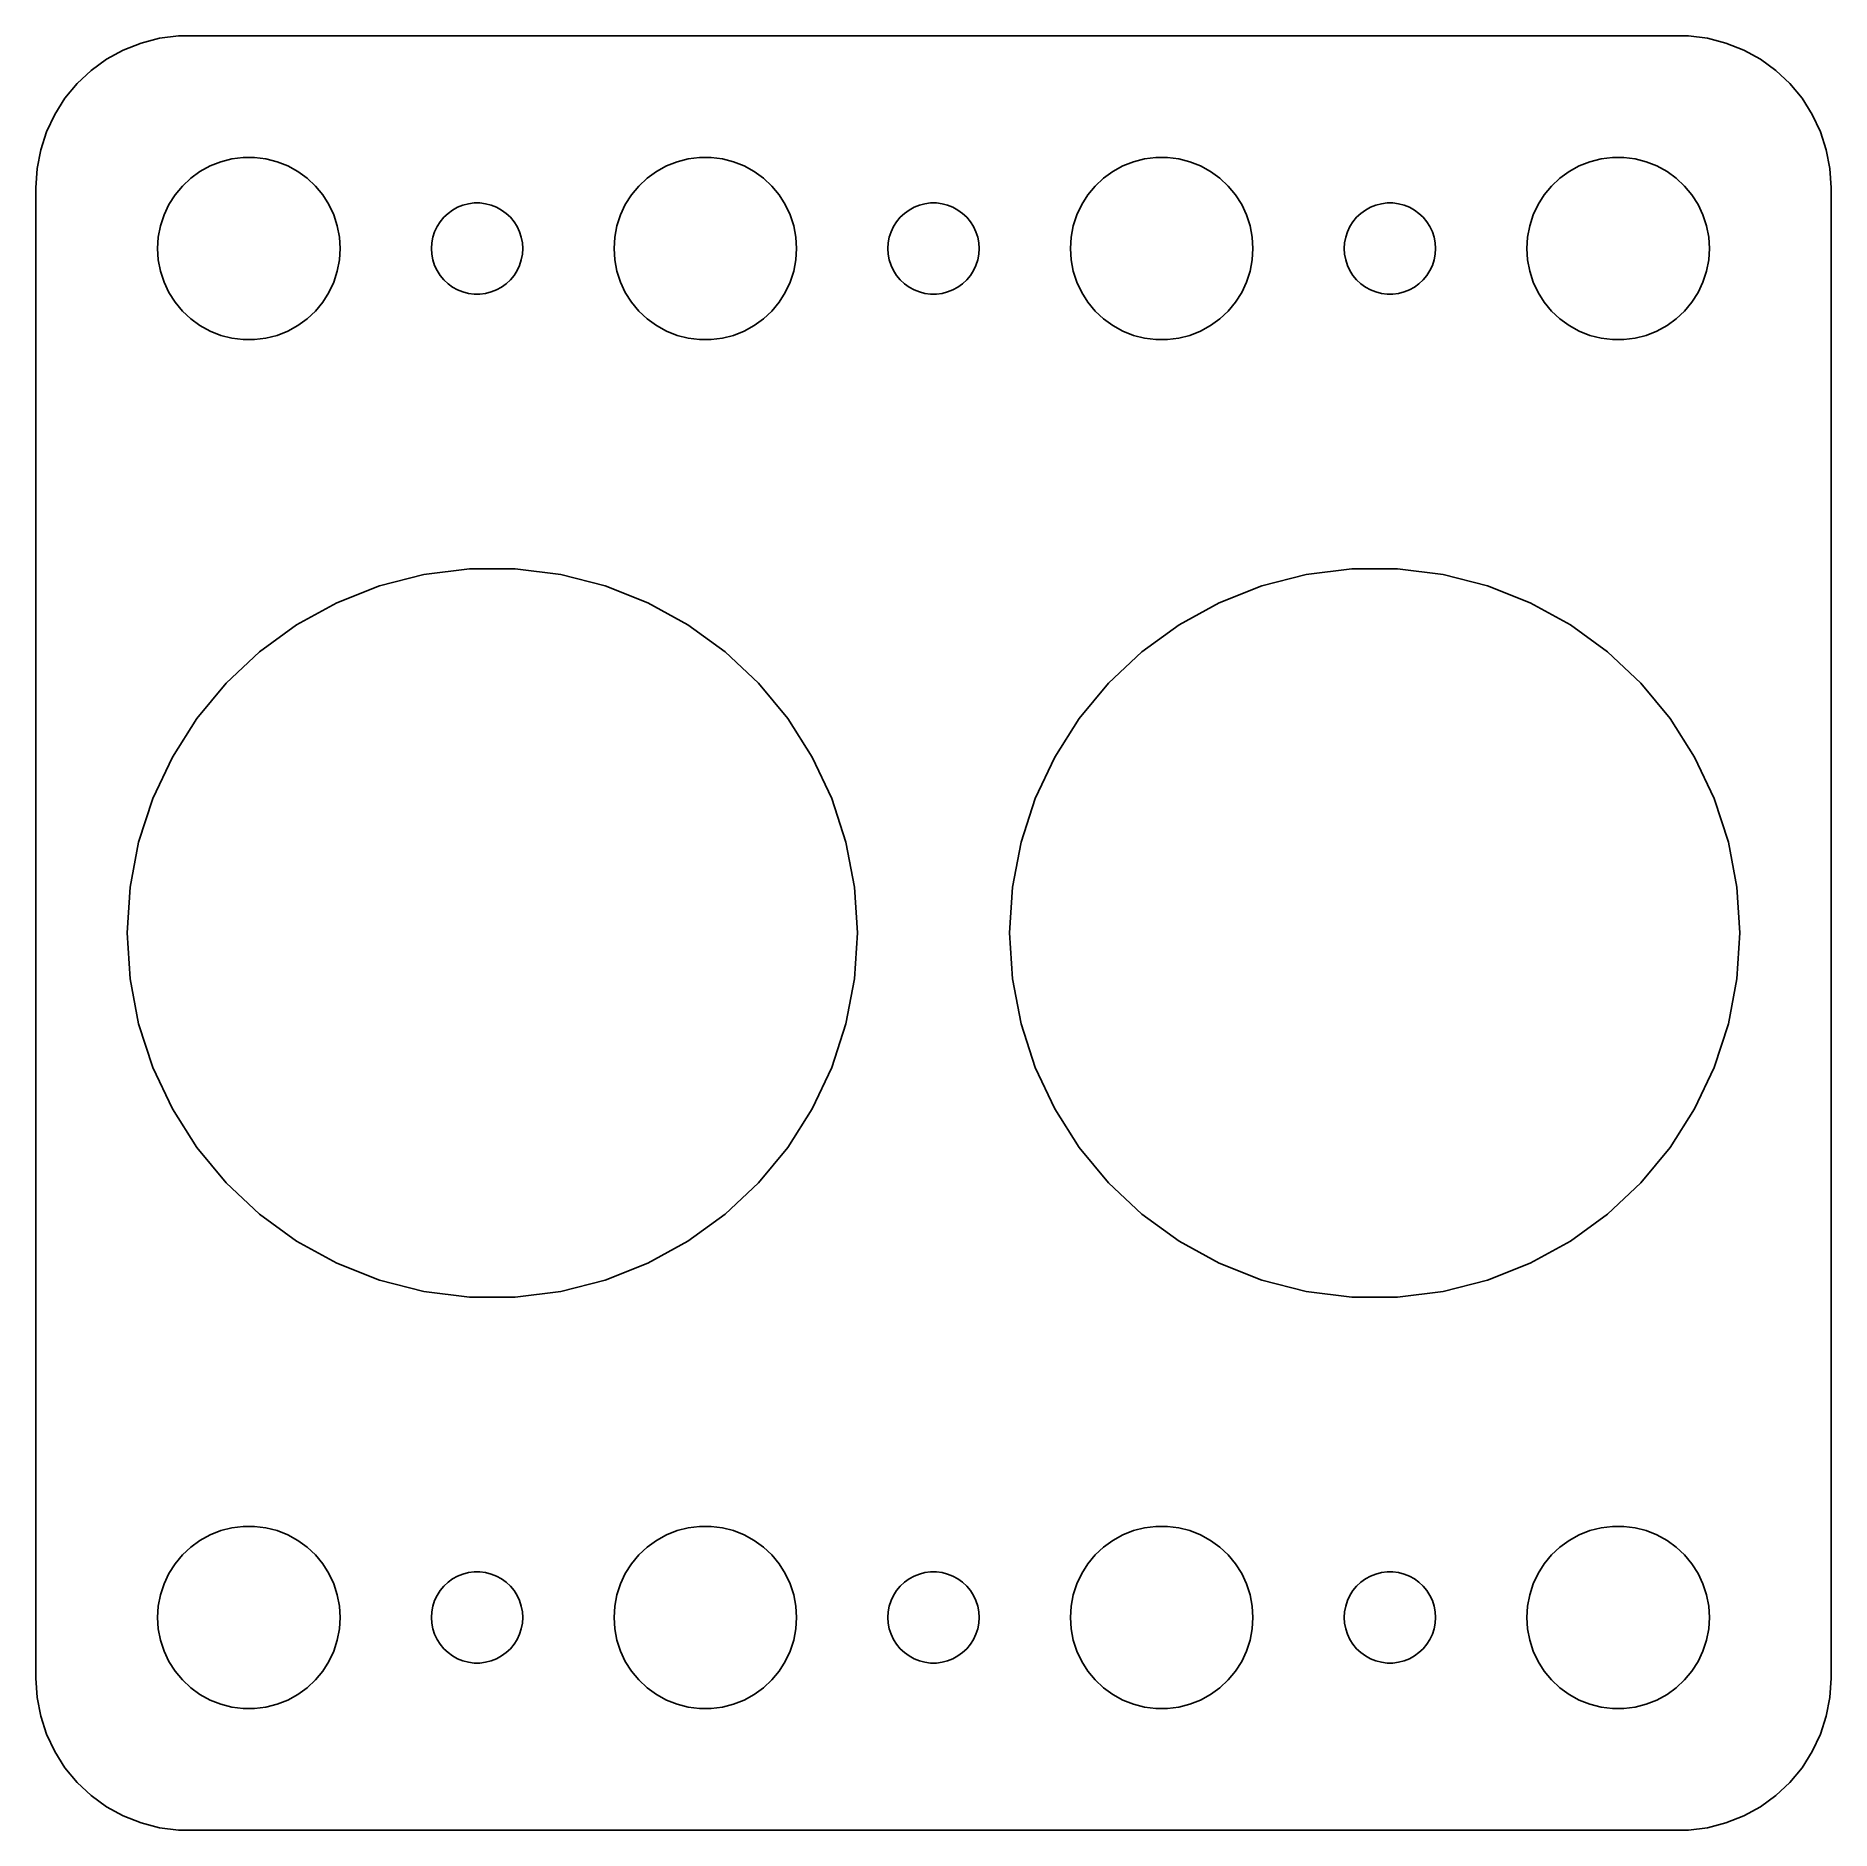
# Model space of a CAD drawing. Header units: metres. Extents: x -29.5 to 29.5, y 39.5 to 98.5.
import ezdxf

# ---------------------------------------------------------------- set-up
doc = ezdxf.new("R2010")
doc.units = ezdxf.units.M

msp = doc.modelspace()

# ---------------------------------------------------------------- linework, layer by layer
for p, q in [((-26.6289, 98.0241), (-27.1791, 97.7216)), ((-26.0451, 98.2553), (-26.6289, 98.0241)), ((-25.4369, 98.4114), (-26.0451, 98.2553)), ((-24.8139, 98.4901), (-25.4369, 98.4114)), ((24.8139, 98.4901), (-24.8139, 98.4901)), ((25.4369, 98.4114), (24.8139, 98.4901)), ((26.0451, 98.2553), (25.4369, 98.4114)), ((26.6289, 98.0241), (26.0451, 98.2553)), ((27.1791, 97.7216), (26.6289, 98.0241)), ((-27.6871, 97.3526), (-28.1448, 96.9227)), ((-27.1791, 97.7216), (-27.6871, 97.3526)), ((27.6871, 97.3526), (27.1791, 97.7216)), ((28.1448, 96.9227), (27.6871, 97.3526)), ((-28.1448, 96.9227), (-28.5451, 96.4389)), ((28.5451, 96.4389), (28.1448, 96.9227)), ((-28.5451, 96.4389), (-28.8815, 95.9088)), ((28.8815, 95.9088), (28.5451, 96.4389)), ((-28.8815, 95.9088), (-29.1489, 95.3406)), ((29.1489, 95.3406), (28.8815, 95.9088)), ((-29.1489, 95.3406), (-29.3429, 94.7434)), ((29.3429, 94.7434), (29.1489, 95.3406)), ((-29.3429, 94.7434), (-29.4606, 94.1267)), ((-23.427, 94.3532), (-23.0621, 94.4469)), ((-23.0621, 94.4469), (-22.6884, 94.4941)), ((-22.6884, 94.4941), (-22.3116, 94.4941)), ((-22.3116, 94.4941), (-21.9379, 94.4469)), ((-21.9379, 94.4469), (-21.5729, 94.3532)), ((-8.42705, 94.3532), (-8.06213, 94.4469)), ((-8.06213, 94.4469), (-7.68837, 94.4941)), ((-7.68837, 94.4941), (-7.31161, 94.4941)), ((-7.31161, 94.4941), (-6.93785, 94.4469)), ((-6.93785, 94.4469), (-6.57294, 94.3532)), ((6.57294, 94.3532), (6.93785, 94.4469)), ((6.93785, 94.4469), (7.31161, 94.4941)), ((7.31161, 94.4941), (7.68837, 94.4941)), ((7.68837, 94.4941), (8.06213, 94.4469)), ((8.06213, 94.4469), (8.42705, 94.3532)), ((21.5729, 94.3532), (21.9379, 94.4469)), ((21.9379, 94.4469), (22.3116, 94.4941)), ((22.3116, 94.4941), (22.6884, 94.4941)), ((22.6884, 94.4941), (23.0621, 94.4469)), ((23.0621, 94.4469), (23.427, 94.3532)), ((29.4606, 94.1267), (29.3429, 94.7434)), ((-29.4606, 94.1267), (-29.5, 93.5)), ((-24.6869, 93.5536), (-24.4123, 93.8115)), ((-24.4123, 93.8115), (-24.1075, 94.033)), ((-24.1075, 94.033), (-23.7773, 94.2145)), ((-23.7773, 94.2145), (-23.427, 94.3532)), ((-21.5729, 94.3532), (-21.2227, 94.2145)), ((-21.2227, 94.2145), (-20.8925, 94.033)), ((-20.8925, 94.033), (-20.5877, 93.8115)), ((-20.5877, 93.8115), (-20.3131, 93.5536)), ((-9.6869, 93.5536), (-9.41226, 93.8115)), ((-9.41226, 93.8115), (-9.10747, 94.033)), ((-9.10747, 94.033), (-8.77733, 94.2145)), ((-8.77733, 94.2145), (-8.42705, 94.3532)), ((-6.57294, 94.3532), (-6.22266, 94.2145)), ((-6.22266, 94.2145), (-5.89252, 94.033)), ((-5.89252, 94.033), (-5.58772, 93.8115)), ((-5.58772, 93.8115), (-5.31308, 93.5536)), ((5.31308, 93.5536), (5.58772, 93.8115)), ((5.58772, 93.8115), (5.89252, 94.033)), ((5.89252, 94.033), (6.22266, 94.2145)), ((6.22266, 94.2145), (6.57294, 94.3532)), ((8.42705, 94.3532), (8.77733, 94.2145)), ((8.77733, 94.2145), (9.10747, 94.033)), ((9.10747, 94.033), (9.41226, 93.8115)), ((9.41226, 93.8115), (9.6869, 93.5536)), ((20.3131, 93.5536), (20.5877, 93.8115)), ((20.5877, 93.8115), (20.8925, 94.033)), ((20.8925, 94.033), (21.2227, 94.2145)), ((21.2227, 94.2145), (21.5729, 94.3532)), ((23.427, 94.3532), (23.7773, 94.2145)), ((23.7773, 94.2145), (24.1075, 94.033)), ((24.1075, 94.033), (24.4123, 93.8115)), ((24.4123, 93.8115), (24.6869, 93.5536)), ((29.5, 93.5), (29.4606, 94.1267)), ((-29.5, 93.5), (-29.5, 44.5)), ((-25.1289, 92.9453), (-24.927, 93.2634)), ((-24.927, 93.2634), (-24.6869, 93.5536)), ((-20.3131, 93.5536), (-20.0729, 93.2634)), ((-20.0729, 93.2634), (-19.8711, 92.9453)), ((-10.1289, 92.9453), (-9.92705, 93.2634)), ((-9.92705, 93.2634), (-9.6869, 93.5536)), ((-5.31308, 93.5536), (-5.07294, 93.2634)), ((-5.07294, 93.2634), (-4.87108, 92.9453)), ((4.87108, 92.9453), (5.07294, 93.2634)), ((5.07294, 93.2634), (5.31308, 93.5536)), ((9.6869, 93.5536), (9.92705, 93.2634)), ((9.92705, 93.2634), (10.1289, 92.9453)), ((19.8711, 92.9453), (20.0729, 93.2634)), ((20.0729, 93.2634), (20.3131, 93.5536)), ((24.6869, 93.5536), (24.927, 93.2634)), ((24.927, 93.2634), (25.1289, 92.9453)), ((29.5, 44.5), (29.5, 93.5)), ((-25.2893, 92.6044), (-25.1289, 92.9453)), ((-19.8711, 92.9453), (-19.7107, 92.6044)), ((-16.0934, 92.5268), (-15.9561, 92.6558)), ((-15.9561, 92.6558), (-15.8037, 92.7665)), ((-15.8037, 92.7665), (-15.6387, 92.8572)), ((-15.6387, 92.8572), (-15.4635, 92.9266)), ((-15.4635, 92.9266), (-15.2811, 92.9734)), ((-15.2811, 92.9734), (-15.0942, 92.997)), ((-15.0942, 92.997), (-14.9058, 92.997)), ((-14.9058, 92.997), (-14.7189, 92.9734)), ((-14.7189, 92.9734), (-14.5365, 92.9266)), ((-14.5365, 92.9266), (-14.3613, 92.8572)), ((-14.3613, 92.8572), (-14.1963, 92.7665)), ((-14.1963, 92.7665), (-14.0439, 92.6558)), ((-14.0439, 92.6558), (-13.9065, 92.5268)), ((-10.2893, 92.6044), (-10.1289, 92.9453)), ((-4.87108, 92.9453), (-4.71066, 92.6044)), ((-1.09344, 92.5268), (-0.956131, 92.6558)), ((-0.956131, 92.6558), (-0.803726, 92.7665)), ((-0.803726, 92.7665), (-0.638657, 92.8572)), ((-0.638657, 92.8572), (-0.463516, 92.9266)), ((-0.463516, 92.9266), (-0.281067, 92.9734)), ((-0.281067, 92.9734), (-0.094177, 92.997)), ((-0.094177, 92.997), (0.094177, 92.997)), ((0.094177, 92.997), (0.281067, 92.9734)), ((0.281067, 92.9734), (0.463516, 92.9266)), ((0.463516, 92.9266), (0.638657, 92.8572)), ((0.638657, 92.8572), (0.803726, 92.7665)), ((0.803726, 92.7665), (0.956131, 92.6558)), ((0.956131, 92.6558), (1.09344, 92.5268)), ((4.71066, 92.6044), (4.87108, 92.9453)), ((10.1289, 92.9453), (10.2893, 92.6044)), ((13.9065, 92.5268), (14.0439, 92.6558)), ((14.0439, 92.6558), (14.1963, 92.7665)), ((14.1963, 92.7665), (14.3613, 92.8572)), ((14.3613, 92.8572), (14.5365, 92.9266)), ((14.5365, 92.9266), (14.7189, 92.9734)), ((14.7189, 92.9734), (14.9058, 92.997)), ((14.9058, 92.997), (15.0942, 92.997)), ((15.0942, 92.997), (15.2811, 92.9734)), ((15.2811, 92.9734), (15.4635, 92.9266)), ((15.4635, 92.9266), (15.6387, 92.8572)), ((15.6387, 92.8572), (15.8037, 92.7665)), ((15.8037, 92.7665), (15.9561, 92.6558)), ((15.9561, 92.6558), (16.0934, 92.5268)), ((19.7107, 92.6044), (19.8711, 92.9453)), ((25.1289, 92.9453), (25.2893, 92.6044)), ((-25.4763, 91.876), (-25.4057, 92.2461)), ((-25.4057, 92.2461), (-25.2893, 92.6044)), ((-19.7107, 92.6044), (-19.5942, 92.2461)), ((-19.5942, 92.2461), (-19.5237, 91.876)), ((-16.4529, 91.873), (-16.3947, 92.0522)), ((-16.3947, 92.0522), (-16.3145, 92.2226)), ((-16.3145, 92.2226), (-16.2135, 92.3817)), ((-16.2135, 92.3817), (-16.0934, 92.5268)), ((-13.9065, 92.5268), (-13.7865, 92.3817)), ((-13.7865, 92.3817), (-13.6855, 92.2226)), ((-13.6855, 92.2226), (-13.6053, 92.0522)), ((-13.6053, 92.0522), (-13.5471, 91.873)), ((-10.4763, 91.876), (-10.4057, 92.2461)), ((-10.4057, 92.2461), (-10.2893, 92.6044)), ((-4.71066, 92.6044), (-4.59424, 92.2461)), ((-4.59424, 92.2461), (-4.52365, 91.876)), ((-1.45287, 91.873), (-1.39465, 92.0522)), ((-1.39465, 92.0522), (-1.31445, 92.2226)), ((-1.31445, 92.2226), (-1.21352, 92.3817)), ((-1.21352, 92.3817), (-1.09344, 92.5268)), ((1.09344, 92.5268), (1.21352, 92.3817)), ((1.21352, 92.3817), (1.31445, 92.2226)), ((1.31445, 92.2226), (1.39465, 92.0522)), ((1.39465, 92.0522), (1.45287, 91.873)), ((4.52365, 91.876), (4.59424, 92.2461)), ((4.59424, 92.2461), (4.71066, 92.6044)), ((10.2893, 92.6044), (10.4057, 92.2461)), ((10.4057, 92.2461), (10.4763, 91.876)), ((13.5471, 91.873), (13.6053, 92.0522)), ((13.6053, 92.0522), (13.6855, 92.2226)), ((13.6855, 92.2226), (13.7865, 92.3817)), ((13.7865, 92.3817), (13.9065, 92.5268)), ((16.0934, 92.5268), (16.2135, 92.3817)), ((16.2135, 92.3817), (16.3145, 92.2226)), ((16.3145, 92.2226), (16.3947, 92.0522)), ((16.3947, 92.0522), (16.4529, 91.873)), ((19.5237, 91.876), (19.5942, 92.2461)), ((19.5942, 92.2461), (19.7107, 92.6044)), ((25.2893, 92.6044), (25.4057, 92.2461)), ((25.4057, 92.2461), (25.4763, 91.876)), ((-25.5, 91.5), (-25.4763, 91.876)), ((-25.4763, 91.124), (-25.5, 91.5)), ((-19.5237, 91.876), (-19.5, 91.5)), ((-19.5, 91.5), (-19.5237, 91.124)), ((-16.5, 91.5), (-16.4882, 91.688)), ((-16.4882, 91.312), (-16.5, 91.5)), ((-16.4882, 91.688), (-16.4529, 91.873)), ((-13.5471, 91.873), (-13.5118, 91.688)), ((-13.5118, 91.688), (-13.5, 91.5)), ((-13.5, 91.5), (-13.5118, 91.312)), ((-10.5, 91.5), (-10.4763, 91.876)), ((-10.4763, 91.124), (-10.5, 91.5)), ((-4.52365, 91.876), (-4.5, 91.5)), ((-4.5, 91.5), (-4.52365, 91.124)), ((-1.5, 91.5), (-1.48816, 91.688)), ((-1.48816, 91.312), (-1.5, 91.5)), ((-1.48816, 91.688), (-1.45287, 91.873)), ((1.45287, 91.873), (1.48816, 91.688)), ((1.48816, 91.688), (1.5, 91.5)), ((1.5, 91.5), (1.48816, 91.312)), ((4.5, 91.5), (4.52365, 91.876)), ((4.52365, 91.124), (4.5, 91.5)), ((10.4763, 91.876), (10.5, 91.5)), ((10.5, 91.5), (10.4763, 91.124)), ((13.5, 91.5), (13.5118, 91.688)), ((13.5118, 91.312), (13.5, 91.5)), ((13.5118, 91.688), (13.5471, 91.873)), ((16.4529, 91.873), (16.4882, 91.688)), ((16.4882, 91.688), (16.5, 91.5)), ((16.5, 91.5), (16.4882, 91.312)), ((19.5, 91.5), (19.5237, 91.876)), ((19.5237, 91.124), (19.5, 91.5)), ((25.4763, 91.876), (25.5, 91.5)), ((25.5, 91.5), (25.4763, 91.124)), ((-25.4057, 90.7539), (-25.4763, 91.124)), ((-19.5237, 91.124), (-19.5942, 90.7539)), ((-16.4529, 91.127), (-16.4882, 91.312)), ((-16.3947, 90.9478), (-16.4529, 91.127)), ((-16.3145, 90.7774), (-16.3947, 90.9478)), ((-13.6053, 90.9478), (-13.6855, 90.7774)), ((-13.5471, 91.127), (-13.6053, 90.9478)), ((-13.5118, 91.312), (-13.5471, 91.127)), ((-10.4057, 90.7539), (-10.4763, 91.124)), ((-4.52365, 91.124), (-4.59424, 90.7539)), ((-1.45287, 91.127), (-1.48816, 91.312)), ((-1.39465, 90.9478), (-1.45287, 91.127)), ((-1.31445, 90.7774), (-1.39465, 90.9478)), ((1.39465, 90.9478), (1.31445, 90.7774)), ((1.45287, 91.127), (1.39465, 90.9478)), ((1.48816, 91.312), (1.45287, 91.127)), ((4.59424, 90.7539), (4.52365, 91.124)), ((10.4763, 91.124), (10.4057, 90.7539)), ((13.5471, 91.127), (13.5118, 91.312)), ((13.6053, 90.9478), (13.5471, 91.127)), ((13.6855, 90.7774), (13.6053, 90.9478)), ((16.3947, 90.9478), (16.3145, 90.7774)), ((16.4529, 91.127), (16.3947, 90.9478)), ((16.4882, 91.312), (16.4529, 91.127)), ((19.5942, 90.7539), (19.5237, 91.124)), ((25.4763, 91.124), (25.4057, 90.7539)), ((-25.2893, 90.3956), (-25.4057, 90.7539)), ((-25.1289, 90.0547), (-25.2893, 90.3956)), ((-19.7107, 90.3956), (-19.8711, 90.0547)), ((-19.5942, 90.7539), (-19.7107, 90.3956)), ((-16.2135, 90.6183), (-16.3145, 90.7774)), ((-16.0934, 90.4732), (-16.2135, 90.6183)), ((-15.9561, 90.3442), (-16.0934, 90.4732)), ((-15.8037, 90.2335), (-15.9561, 90.3442)), ((-14.0439, 90.3442), (-14.1963, 90.2335)), ((-13.9065, 90.4732), (-14.0439, 90.3442)), ((-13.7865, 90.6183), (-13.9065, 90.4732)), ((-13.6855, 90.7774), (-13.7865, 90.6183)), ((-10.2893, 90.3956), (-10.4057, 90.7539)), ((-10.1289, 90.0547), (-10.2893, 90.3956)), ((-4.71066, 90.3956), (-4.87108, 90.0547)), ((-4.59424, 90.7539), (-4.71066, 90.3956)), ((-1.21352, 90.6183), (-1.31445, 90.7774)), ((-1.09344, 90.4732), (-1.21352, 90.6183)), ((-0.956131, 90.3442), (-1.09344, 90.4732)), ((-0.803726, 90.2335), (-0.956131, 90.3442)), ((0.956131, 90.3442), (0.803726, 90.2335)), ((1.09344, 90.4732), (0.956131, 90.3442)), ((1.21352, 90.6183), (1.09344, 90.4732)), ((1.31445, 90.7774), (1.21352, 90.6183)), ((4.71066, 90.3956), (4.59424, 90.7539)), ((4.87108, 90.0547), (4.71066, 90.3956)), ((10.2893, 90.3956), (10.1289, 90.0547)), ((10.4057, 90.7539), (10.2893, 90.3956)), ((13.7865, 90.6183), (13.6855, 90.7774)), ((13.9065, 90.4732), (13.7865, 90.6183)), ((14.0439, 90.3442), (13.9065, 90.4732)), ((14.1963, 90.2335), (14.0439, 90.3442)), ((15.9561, 90.3442), (15.8037, 90.2335)), ((16.0934, 90.4732), (15.9561, 90.3442)), ((16.2135, 90.6183), (16.0934, 90.4732)), ((16.3145, 90.7774), (16.2135, 90.6183)), ((19.7107, 90.3956), (19.5942, 90.7539)), ((19.8711, 90.0547), (19.7107, 90.3956)), ((25.2893, 90.3956), (25.1289, 90.0547)), ((25.4057, 90.7539), (25.2893, 90.3956)), ((-24.927, 89.7366), (-25.1289, 90.0547)), ((-24.6869, 89.4464), (-24.927, 89.7366)), ((-20.0729, 89.7366), (-20.3131, 89.4464)), ((-19.8711, 90.0547), (-20.0729, 89.7366)), ((-15.6387, 90.1427), (-15.8037, 90.2335)), ((-15.4635, 90.0734), (-15.6387, 90.1427)), ((-15.2811, 90.0266), (-15.4635, 90.0734)), ((-15.0942, 90.003), (-15.2811, 90.0266)), ((-14.9058, 90.003), (-15.0942, 90.003)), ((-14.7189, 90.0266), (-14.9058, 90.003)), ((-14.5365, 90.0734), (-14.7189, 90.0266)), ((-14.3613, 90.1427), (-14.5365, 90.0734)), ((-14.1963, 90.2335), (-14.3613, 90.1427)), ((-9.92705, 89.7366), (-10.1289, 90.0547)), ((-9.6869, 89.4464), (-9.92705, 89.7366)), ((-5.07294, 89.7366), (-5.31308, 89.4464)), ((-4.87108, 90.0547), (-5.07294, 89.7366)), ((-0.638657, 90.1427), (-0.803726, 90.2335)), ((-0.463516, 90.0734), (-0.638657, 90.1427)), ((-0.281067, 90.0266), (-0.463516, 90.0734)), ((-0.094177, 90.003), (-0.281067, 90.0266)), ((0.094177, 90.003), (-0.094177, 90.003)), ((0.281067, 90.0266), (0.094177, 90.003)), ((0.463516, 90.0734), (0.281067, 90.0266)), ((0.638657, 90.1427), (0.463516, 90.0734)), ((0.803726, 90.2335), (0.638657, 90.1427)), ((5.07294, 89.7366), (4.87108, 90.0547)), ((5.31308, 89.4464), (5.07294, 89.7366)), ((9.92705, 89.7366), (9.6869, 89.4464)), ((10.1289, 90.0547), (9.92705, 89.7366)), ((14.3613, 90.1427), (14.1963, 90.2335)), ((14.5365, 90.0734), (14.3613, 90.1427)), ((14.7189, 90.0266), (14.5365, 90.0734)), ((14.9058, 90.003), (14.7189, 90.0266)), ((15.0942, 90.003), (14.9058, 90.003)), ((15.2811, 90.0266), (15.0942, 90.003)), ((15.4635, 90.0734), (15.2811, 90.0266)), ((15.6387, 90.1427), (15.4635, 90.0734)), ((15.8037, 90.2335), (15.6387, 90.1427)), ((20.0729, 89.7366), (19.8711, 90.0547)), ((20.3131, 89.4464), (20.0729, 89.7366)), ((24.927, 89.7366), (24.6869, 89.4464)), ((25.1289, 90.0547), (24.927, 89.7366)), ((-24.4123, 89.1884), (-24.6869, 89.4464)), ((-24.1075, 88.967), (-24.4123, 89.1884)), ((-20.5877, 89.1884), (-20.8925, 88.967)), ((-20.3131, 89.4464), (-20.5877, 89.1884)), ((-9.41226, 89.1884), (-9.6869, 89.4464)), ((-9.10747, 88.967), (-9.41226, 89.1884)), ((-5.58772, 89.1884), (-5.89252, 88.967)), ((-5.31308, 89.4464), (-5.58772, 89.1884)), ((5.58772, 89.1884), (5.31308, 89.4464)), ((5.89252, 88.967), (5.58772, 89.1884)), ((9.41226, 89.1884), (9.10747, 88.967)), ((9.6869, 89.4464), (9.41226, 89.1884)), ((20.5877, 89.1884), (20.3131, 89.4464)), ((20.8925, 88.967), (20.5877, 89.1884)), ((24.4123, 89.1884), (24.1075, 88.967)), ((24.6869, 89.4464), (24.4123, 89.1884)), ((-23.7773, 88.7855), (-24.1075, 88.967)), ((-23.427, 88.6468), (-23.7773, 88.7855)), ((-23.0621, 88.5531), (-23.427, 88.6468)), ((-22.6884, 88.5059), (-23.0621, 88.5531)), ((-22.3116, 88.5059), (-22.6884, 88.5059)), ((-21.9379, 88.5531), (-22.3116, 88.5059)), ((-21.5729, 88.6468), (-21.9379, 88.5531)), ((-21.2227, 88.7855), (-21.5729, 88.6468)), ((-20.8925, 88.967), (-21.2227, 88.7855)), ((-8.77733, 88.7855), (-9.10747, 88.967)), ((-8.42705, 88.6468), (-8.77733, 88.7855)), ((-8.06213, 88.5531), (-8.42705, 88.6468)), ((-7.68837, 88.5059), (-8.06213, 88.5531)), ((-7.31161, 88.5059), (-7.68837, 88.5059)), ((-6.93785, 88.5531), (-7.31161, 88.5059)), ((-6.57294, 88.6468), (-6.93785, 88.5531)), ((-6.22266, 88.7855), (-6.57294, 88.6468)), ((-5.89252, 88.967), (-6.22266, 88.7855)), ((6.22266, 88.7855), (5.89252, 88.967)), ((6.57294, 88.6468), (6.22266, 88.7855)), ((6.93785, 88.5531), (6.57294, 88.6468)), ((7.31161, 88.5059), (6.93785, 88.5531)), ((7.68837, 88.5059), (7.31161, 88.5059)), ((8.06213, 88.5531), (7.68837, 88.5059)), ((8.42705, 88.6468), (8.06213, 88.5531)), ((8.77733, 88.7855), (8.42705, 88.6468)), ((9.10747, 88.967), (8.77733, 88.7855)), ((21.2227, 88.7855), (20.8925, 88.967)), ((21.5729, 88.6468), (21.2227, 88.7855)), ((21.9379, 88.5531), (21.5729, 88.6468)), ((22.3116, 88.5059), (21.9379, 88.5531)), ((22.6884, 88.5059), (22.3116, 88.5059)), ((23.0621, 88.5531), (22.6884, 88.5059)), ((23.427, 88.6468), (23.0621, 88.5531)), ((23.7773, 88.7855), (23.427, 88.6468)), ((24.1075, 88.967), (23.7773, 88.7855)), ((-16.7486, 80.7874), (-15.2535, 80.9763)), ((-15.2535, 80.9763), (-13.7465, 80.9763)), ((-13.7465, 80.9763), (-12.2514, 80.7874)), ((12.2514, 80.7874), (13.7465, 80.9763)), ((13.7465, 80.9763), (15.2535, 80.9763)), ((15.2535, 80.9763), (16.7486, 80.7874)), ((-19.6093, 79.8579), (-18.2082, 80.4127)), ((-18.2082, 80.4127), (-16.7486, 80.7874)), ((-12.2514, 80.7874), (-10.7918, 80.4127)), ((-10.7918, 80.4127), (-9.39064, 79.8579)), ((9.39064, 79.8579), (10.7918, 80.4127)), ((10.7918, 80.4127), (12.2514, 80.7874)), ((16.7486, 80.7874), (18.2082, 80.4127)), ((18.2082, 80.4127), (19.6093, 79.8579)), ((-20.9299, 79.1319), (-19.6093, 79.8579)), ((-9.39064, 79.8579), (-8.07007, 79.1319)), ((8.07007, 79.1319), (9.39064, 79.8579)), ((19.6093, 79.8579), (20.9299, 79.1319)), ((-22.1491, 78.2462), (-20.9299, 79.1319)), ((-8.07007, 79.1319), (-6.85091, 78.2462)), ((6.85091, 78.2462), (8.07007, 79.1319)), ((20.9299, 79.1319), (22.1491, 78.2462)), ((-23.2476, 77.2146), (-22.1491, 78.2462)), ((-6.85091, 78.2462), (-5.75237, 77.2146)), ((5.75237, 77.2146), (6.85091, 78.2462)), ((22.1491, 78.2462), (23.2476, 77.2146)), ((-24.2082, 76.0534), (-23.2476, 77.2146)), ((-5.75237, 77.2146), (-4.79179, 76.0534)), ((4.79179, 76.0534), (5.75237, 77.2146)), ((23.2476, 77.2146), (24.2082, 76.0534)), ((-25.0157, 74.781), (-24.2082, 76.0534)), ((-4.79179, 76.0534), (-3.98431, 74.781)), ((3.98431, 74.781), (4.79179, 76.0534)), ((24.2082, 76.0534), (25.0157, 74.781)), ((-25.6573, 73.4175), (-25.0157, 74.781)), ((-3.98431, 74.781), (-3.34268, 73.4175)), ((3.34268, 73.4175), (3.98431, 74.781)), ((25.0157, 74.781), (25.6573, 73.4175)), ((-26.123, 71.9843), (-25.6573, 73.4175)), ((-3.34268, 73.4175), (-2.877, 71.9843)), ((2.877, 71.9843), (3.34268, 73.4175)), ((25.6573, 73.4175), (26.123, 71.9843)), ((-26.4054, 70.504), (-26.123, 71.9843)), ((-2.877, 71.9843), (-2.59462, 70.504)), ((2.59462, 70.504), (2.877, 71.9843)), ((26.123, 71.9843), (26.4054, 70.504)), ((-26.5, 69), (-26.4054, 70.504)), ((-2.59462, 70.504), (-2.5, 69)), ((2.5, 69), (2.59462, 70.504)), ((26.4054, 70.504), (26.5, 69)), ((-26.4054, 67.496), (-26.5, 69)), ((-2.5, 69), (-2.59462, 67.496)), ((2.59462, 67.496), (2.5, 69)), ((26.5, 69), (26.4054, 67.496)), ((-26.123, 66.0157), (-26.4054, 67.496)), ((-2.59462, 67.496), (-2.877, 66.0157)), ((2.877, 66.0157), (2.59462, 67.496)), ((26.4054, 67.496), (26.123, 66.0157)), ((-25.6573, 64.5825), (-26.123, 66.0157)), ((-2.877, 66.0157), (-3.34268, 64.5825)), ((3.34268, 64.5825), (2.877, 66.0157)), ((26.123, 66.0157), (25.6573, 64.5825)), ((-25.0157, 63.219), (-25.6573, 64.5825)), ((-3.34268, 64.5825), (-3.98431, 63.219)), ((3.98431, 63.219), (3.34268, 64.5825)), ((25.6573, 64.5825), (25.0157, 63.219)), ((-24.2082, 61.9466), (-25.0157, 63.219)), ((-3.98431, 63.219), (-4.79179, 61.9466)), ((4.79179, 61.9466), (3.98431, 63.219)), ((25.0157, 63.219), (24.2082, 61.9466)), ((-23.2476, 60.7854), (-24.2082, 61.9466)), ((-4.79179, 61.9466), (-5.75237, 60.7854)), ((5.75237, 60.7854), (4.79179, 61.9466)), ((24.2082, 61.9466), (23.2476, 60.7854)), ((-22.1491, 59.7538), (-23.2476, 60.7854)), ((-5.75237, 60.7854), (-6.85091, 59.7538)), ((6.85091, 59.7538), (5.75237, 60.7854)), ((23.2476, 60.7854), (22.1491, 59.7538)), ((-20.9299, 58.8681), (-22.1491, 59.7538)), ((-6.85091, 59.7538), (-8.07007, 58.8681)), ((8.07007, 58.8681), (6.85091, 59.7538)), ((22.1491, 59.7538), (20.9299, 58.8681)), ((-19.6093, 58.1421), (-20.9299, 58.8681)), ((-8.07007, 58.8681), (-9.39064, 58.1421)), ((9.39064, 58.1421), (8.07007, 58.8681)), ((20.9299, 58.8681), (19.6093, 58.1421)), ((-18.2082, 57.5873), (-19.6093, 58.1421)), ((-9.39064, 58.1421), (-10.7918, 57.5873)), ((10.7918, 57.5873), (9.39064, 58.1421)), ((19.6093, 58.1421), (18.2082, 57.5873)), ((-16.7486, 57.2126), (-18.2082, 57.5873)), ((-10.7918, 57.5873), (-12.2514, 57.2126)), ((12.2514, 57.2126), (10.7918, 57.5873)), ((18.2082, 57.5873), (16.7486, 57.2126)), ((-15.2535, 57.0237), (-16.7486, 57.2126)), ((-13.7465, 57.0237), (-15.2535, 57.0237)), ((-12.2514, 57.2126), (-13.7465, 57.0237)), ((13.7465, 57.0237), (12.2514, 57.2126)), ((15.2535, 57.0237), (13.7465, 57.0237)), ((16.7486, 57.2126), (15.2535, 57.0237)), ((-24.4123, 48.8116), (-24.1075, 49.033)), ((-24.1075, 49.033), (-23.7773, 49.2145)), ((-23.7773, 49.2145), (-23.427, 49.3532)), ((-23.427, 49.3532), (-23.0621, 49.4469)), ((-23.0621, 49.4469), (-22.6884, 49.4941)), ((-22.6884, 49.4941), (-22.3116, 49.4941)), ((-22.3116, 49.4941), (-21.9379, 49.4469)), ((-21.9379, 49.4469), (-21.5729, 49.3532)), ((-21.5729, 49.3532), (-21.2227, 49.2145)), ((-21.2227, 49.2145), (-20.8925, 49.033)), ((-20.8925, 49.033), (-20.5877, 48.8116)), ((-9.41226, 48.8116), (-9.10747, 49.033)), ((-9.10747, 49.033), (-8.77733, 49.2145)), ((-8.77733, 49.2145), (-8.42705, 49.3532)), ((-8.42705, 49.3532), (-8.06213, 49.4469)), ((-8.06213, 49.4469), (-7.68837, 49.4941)), ((-7.68837, 49.4941), (-7.31161, 49.4941)), ((-7.31161, 49.4941), (-6.93785, 49.4469)), ((-6.93785, 49.4469), (-6.57294, 49.3532)), ((-6.57294, 49.3532), (-6.22266, 49.2145)), ((-6.22266, 49.2145), (-5.89252, 49.033)), ((-5.89252, 49.033), (-5.58772, 48.8116)), ((5.58772, 48.8116), (5.89252, 49.033)), ((5.89252, 49.033), (6.22266, 49.2145)), ((6.22266, 49.2145), (6.57294, 49.3532)), ((6.57294, 49.3532), (6.93785, 49.4469)), ((6.93785, 49.4469), (7.31161, 49.4941)), ((7.31161, 49.4941), (7.68837, 49.4941)), ((7.68837, 49.4941), (8.06213, 49.4469)), ((8.06213, 49.4469), (8.42705, 49.3532)), ((8.42705, 49.3532), (8.77733, 49.2145)), ((8.77733, 49.2145), (9.10747, 49.033)), ((9.10747, 49.033), (9.41226, 48.8116)), ((20.5877, 48.8116), (20.8925, 49.033)), ((20.8925, 49.033), (21.2227, 49.2145)), ((21.2227, 49.2145), (21.5729, 49.3532)), ((21.5729, 49.3532), (21.9379, 49.4469)), ((21.9379, 49.4469), (22.3116, 49.4941)), ((22.3116, 49.4941), (22.6884, 49.4941)), ((22.6884, 49.4941), (23.0621, 49.4469)), ((23.0621, 49.4469), (23.427, 49.3532)), ((23.427, 49.3532), (23.7773, 49.2145)), ((23.7773, 49.2145), (24.1075, 49.033)), ((24.1075, 49.033), (24.4123, 48.8116)), ((-24.927, 48.2634), (-24.6869, 48.5536)), ((-24.6869, 48.5536), (-24.4123, 48.8116)), ((-20.5877, 48.8116), (-20.3131, 48.5536)), ((-20.3131, 48.5536), (-20.0729, 48.2634)), ((-9.92705, 48.2634), (-9.6869, 48.5536)), ((-9.6869, 48.5536), (-9.41226, 48.8116)), ((-5.58772, 48.8116), (-5.31308, 48.5536)), ((-5.31308, 48.5536), (-5.07294, 48.2634)), ((5.07294, 48.2634), (5.31308, 48.5536)), ((5.31308, 48.5536), (5.58772, 48.8116)), ((9.41226, 48.8116), (9.6869, 48.5536)), ((9.6869, 48.5536), (9.92705, 48.2634)), ((20.0729, 48.2634), (20.3131, 48.5536)), ((20.3131, 48.5536), (20.5877, 48.8116)), ((24.4123, 48.8116), (24.6869, 48.5536)), ((24.6869, 48.5536), (24.927, 48.2634)), ((-25.2893, 47.6044), (-25.1289, 47.9453)), ((-25.1289, 47.9453), (-24.927, 48.2634)), ((-20.0729, 48.2634), (-19.8711, 47.9453)), ((-19.8711, 47.9453), (-19.7107, 47.6044)), ((-15.8037, 47.7665), (-15.6387, 47.8573)), ((-15.6387, 47.8573), (-15.4635, 47.9266)), ((-15.4635, 47.9266), (-15.2811, 47.9734)), ((-15.2811, 47.9734), (-15.0942, 47.997)), ((-15.0942, 47.997), (-14.9058, 47.997)), ((-14.9058, 47.997), (-14.7189, 47.9734)), ((-14.7189, 47.9734), (-14.5365, 47.9266)), ((-14.5365, 47.9266), (-14.3613, 47.8573)), ((-14.3613, 47.8573), (-14.1963, 47.7665)), ((-10.2893, 47.6044), (-10.1289, 47.9453)), ((-10.1289, 47.9453), (-9.92705, 48.2634)), ((-5.07294, 48.2634), (-4.87108, 47.9453)), ((-4.87108, 47.9453), (-4.71066, 47.6044)), ((-0.803726, 47.7665), (-0.638657, 47.8573)), ((-0.638657, 47.8573), (-0.463516, 47.9266)), ((-0.463516, 47.9266), (-0.281067, 47.9734)), ((-0.281067, 47.9734), (-0.094177, 47.997)), ((-0.094177, 47.997), (0.094177, 47.997)), ((0.094177, 47.997), (0.281067, 47.9734)), ((0.281067, 47.9734), (0.463516, 47.9266)), ((0.463516, 47.9266), (0.638657, 47.8573)), ((0.638657, 47.8573), (0.803726, 47.7665)), ((4.71066, 47.6044), (4.87108, 47.9453)), ((4.87108, 47.9453), (5.07294, 48.2634)), ((9.92705, 48.2634), (10.1289, 47.9453)), ((10.1289, 47.9453), (10.2893, 47.6044)), ((14.1963, 47.7665), (14.3613, 47.8573)), ((14.3613, 47.8573), (14.5365, 47.9266)), ((14.5365, 47.9266), (14.7189, 47.9734)), ((14.7189, 47.9734), (14.9058, 47.997)), ((14.9058, 47.997), (15.0942, 47.997)), ((15.0942, 47.997), (15.2811, 47.9734)), ((15.2811, 47.9734), (15.4635, 47.9266)), ((15.4635, 47.9266), (15.6387, 47.8573)), ((15.6387, 47.8573), (15.8037, 47.7665)), ((19.7107, 47.6044), (19.8711, 47.9453)), ((19.8711, 47.9453), (20.0729, 48.2634)), ((24.927, 48.2634), (25.1289, 47.9453)), ((25.1289, 47.9453), (25.2893, 47.6044)), ((-25.4763, 46.876), (-25.4057, 47.2461)), ((-25.4057, 47.2461), (-25.2893, 47.6044)), ((-19.7107, 47.6044), (-19.5942, 47.2461)), ((-19.5942, 47.2461), (-19.5237, 46.876)), ((-16.3947, 47.0522), (-16.3145, 47.2226)), ((-16.3145, 47.2226), (-16.2135, 47.3817)), ((-16.2135, 47.3817), (-16.0934, 47.5268)), ((-16.0934, 47.5268), (-15.9561, 47.6558)), ((-15.9561, 47.6558), (-15.8037, 47.7665)), ((-14.1963, 47.7665), (-14.0439, 47.6558)), ((-14.0439, 47.6558), (-13.9065, 47.5268)), ((-13.9065, 47.5268), (-13.7865, 47.3817)), ((-13.7865, 47.3817), (-13.6855, 47.2226)), ((-13.6855, 47.2226), (-13.6053, 47.0522)), ((-10.4763, 46.876), (-10.4057, 47.2461)), ((-10.4057, 47.2461), (-10.2893, 47.6044)), ((-4.71066, 47.6044), (-4.59424, 47.2461)), ((-4.59424, 47.2461), (-4.52365, 46.876)), ((-1.39465, 47.0522), (-1.31445, 47.2226)), ((-1.31445, 47.2226), (-1.21352, 47.3817)), ((-1.21352, 47.3817), (-1.09344, 47.5268)), ((-1.09344, 47.5268), (-0.956131, 47.6558)), ((-0.956131, 47.6558), (-0.803726, 47.7665)), ((0.803726, 47.7665), (0.956131, 47.6558)), ((0.956131, 47.6558), (1.09344, 47.5268)), ((1.09344, 47.5268), (1.21352, 47.3817)), ((1.21352, 47.3817), (1.31445, 47.2226)), ((1.31445, 47.2226), (1.39465, 47.0522)), ((4.52365, 46.876), (4.59424, 47.2461)), ((4.59424, 47.2461), (4.71066, 47.6044)), ((10.2893, 47.6044), (10.4057, 47.2461)), ((10.4057, 47.2461), (10.4763, 46.876)), ((13.6053, 47.0522), (13.6855, 47.2226)), ((13.6855, 47.2226), (13.7865, 47.3817)), ((13.7865, 47.3817), (13.9065, 47.5268)), ((13.9065, 47.5268), (14.0439, 47.6558)), ((14.0439, 47.6558), (14.1963, 47.7665)), ((15.8037, 47.7665), (15.9561, 47.6558)), ((15.9561, 47.6558), (16.0934, 47.5268)), ((16.0934, 47.5268), (16.2135, 47.3817)), ((16.2135, 47.3817), (16.3145, 47.2226)), ((16.3145, 47.2226), (16.3947, 47.0522)), ((19.5237, 46.876), (19.5942, 47.2461)), ((19.5942, 47.2461), (19.7107, 47.6044)), ((25.2893, 47.6044), (25.4057, 47.2461)), ((25.4057, 47.2461), (25.4763, 46.876)), ((-25.5, 46.5), (-25.4763, 46.876)), ((-19.5237, 46.876), (-19.5, 46.5)), ((-16.5, 46.5), (-16.4882, 46.688)), ((-16.4882, 46.688), (-16.4529, 46.873)), ((-16.4529, 46.873), (-16.3947, 47.0522)), ((-13.6053, 47.0522), (-13.5471, 46.873)), ((-13.5471, 46.873), (-13.5118, 46.688)), ((-13.5118, 46.688), (-13.5, 46.5)), ((-10.5, 46.5), (-10.4763, 46.876)), ((-4.52365, 46.876), (-4.5, 46.5)), ((-1.5, 46.5), (-1.48816, 46.688)), ((-1.48816, 46.688), (-1.45287, 46.873)), ((-1.45287, 46.873), (-1.39465, 47.0522)), ((1.39465, 47.0522), (1.45287, 46.873)), ((1.45287, 46.873), (1.48816, 46.688)), ((1.48816, 46.688), (1.5, 46.5)), ((4.5, 46.5), (4.52365, 46.876)), ((10.4763, 46.876), (10.5, 46.5)), ((13.5, 46.5), (13.5118, 46.688)), ((13.5118, 46.688), (13.5471, 46.873)), ((13.5471, 46.873), (13.6053, 47.0522)), ((16.3947, 47.0522), (16.4529, 46.873)), ((16.4529, 46.873), (16.4882, 46.688)), ((16.4882, 46.688), (16.5, 46.5)), ((19.5, 46.5), (19.5237, 46.876)), ((25.4763, 46.876), (25.5, 46.5)), ((-25.4763, 46.124), (-25.5, 46.5)), ((-25.4057, 45.7539), (-25.4763, 46.124)), ((-19.5237, 46.124), (-19.5942, 45.7539)), ((-19.5, 46.5), (-19.5237, 46.124)), ((-16.4882, 46.312), (-16.5, 46.5)), ((-16.4529, 46.127), (-16.4882, 46.312)), ((-16.3947, 45.9478), (-16.4529, 46.127)), ((-13.5471, 46.127), (-13.6053, 45.9478)), ((-13.5118, 46.312), (-13.5471, 46.127)), ((-13.5, 46.5), (-13.5118, 46.312)), ((-10.4763, 46.124), (-10.5, 46.5)), ((-10.4057, 45.7539), (-10.4763, 46.124)), ((-4.52365, 46.124), (-4.59424, 45.7539)), ((-4.5, 46.5), (-4.52365, 46.124)), ((-1.48816, 46.312), (-1.5, 46.5)), ((-1.45287, 46.127), (-1.48816, 46.312)), ((-1.39465, 45.9478), (-1.45287, 46.127)), ((1.45287, 46.127), (1.39465, 45.9478)), ((1.48816, 46.312), (1.45287, 46.127)), ((1.5, 46.5), (1.48816, 46.312)), ((4.52365, 46.124), (4.5, 46.5)), ((4.59424, 45.7539), (4.52365, 46.124)), ((10.4763, 46.124), (10.4057, 45.7539)), ((10.5, 46.5), (10.4763, 46.124)), ((13.5118, 46.312), (13.5, 46.5)), ((13.5471, 46.127), (13.5118, 46.312)), ((13.6053, 45.9478), (13.5471, 46.127)), ((16.4529, 46.127), (16.3947, 45.9478)), ((16.4882, 46.312), (16.4529, 46.127)), ((16.5, 46.5), (16.4882, 46.312)), ((19.5237, 46.124), (19.5, 46.5)), ((19.5942, 45.7539), (19.5237, 46.124)), ((25.4763, 46.124), (25.4057, 45.7539)), ((25.5, 46.5), (25.4763, 46.124)), ((-25.2893, 45.3956), (-25.4057, 45.7539)), ((-19.5942, 45.7539), (-19.7107, 45.3956)), ((-16.3145, 45.7774), (-16.3947, 45.9478)), ((-16.2135, 45.6183), (-16.3145, 45.7774)), ((-16.0934, 45.4732), (-16.2135, 45.6183)), ((-15.9561, 45.3442), (-16.0934, 45.4732)), ((-13.9065, 45.4732), (-14.0439, 45.3442)), ((-13.7865, 45.6183), (-13.9065, 45.4732)), ((-13.6855, 45.7774), (-13.7865, 45.6183)), ((-13.6053, 45.9478), (-13.6855, 45.7774)), ((-10.2893, 45.3956), (-10.4057, 45.7539)), ((-4.59424, 45.7539), (-4.71066, 45.3956)), ((-1.31445, 45.7774), (-1.39465, 45.9478)), ((-1.21352, 45.6183), (-1.31445, 45.7774)), ((-1.09344, 45.4732), (-1.21352, 45.6183)), ((-0.956131, 45.3442), (-1.09344, 45.4732)), ((1.09344, 45.4732), (0.956131, 45.3442)), ((1.21352, 45.6183), (1.09344, 45.4732)), ((1.31445, 45.7774), (1.21352, 45.6183)), ((1.39465, 45.9478), (1.31445, 45.7774)), ((4.71066, 45.3956), (4.59424, 45.7539)), ((10.4057, 45.7539), (10.2893, 45.3956)), ((13.6855, 45.7774), (13.6053, 45.9478)), ((13.7865, 45.6183), (13.6855, 45.7774)), ((13.9065, 45.4732), (13.7865, 45.6183)), ((14.0439, 45.3442), (13.9065, 45.4732)), ((16.0934, 45.4732), (15.9561, 45.3442)), ((16.2135, 45.6183), (16.0934, 45.4732)), ((16.3145, 45.7774), (16.2135, 45.6183)), ((16.3947, 45.9478), (16.3145, 45.7774)), ((19.7107, 45.3956), (19.5942, 45.7539)), ((25.4057, 45.7539), (25.2893, 45.3956)), ((-25.1289, 45.0547), (-25.2893, 45.3956)), ((-24.927, 44.7366), (-25.1289, 45.0547)), ((-19.8711, 45.0547), (-20.0729, 44.7366)), ((-19.7107, 45.3956), (-19.8711, 45.0547)), ((-15.8037, 45.2335), (-15.9561, 45.3442)), ((-15.6387, 45.1428), (-15.8037, 45.2335)), ((-15.4635, 45.0734), (-15.6387, 45.1428)), ((-15.2811, 45.0266), (-15.4635, 45.0734)), ((-15.0942, 45.003), (-15.2811, 45.0266)), ((-14.9058, 45.003), (-15.0942, 45.003)), ((-14.7189, 45.0266), (-14.9058, 45.003)), ((-14.5365, 45.0734), (-14.7189, 45.0266)), ((-14.3613, 45.1428), (-14.5365, 45.0734)), ((-14.1963, 45.2335), (-14.3613, 45.1428)), ((-14.0439, 45.3442), (-14.1963, 45.2335)), ((-10.1289, 45.0547), (-10.2893, 45.3956)), ((-9.92705, 44.7366), (-10.1289, 45.0547)), ((-4.87108, 45.0547), (-5.07294, 44.7366)), ((-4.71066, 45.3956), (-4.87108, 45.0547)), ((-0.803726, 45.2335), (-0.956131, 45.3442)), ((-0.638657, 45.1428), (-0.803726, 45.2335)), ((-0.463516, 45.0734), (-0.638657, 45.1428)), ((-0.281067, 45.0266), (-0.463516, 45.0734)), ((-0.094177, 45.003), (-0.281067, 45.0266)), ((0.094177, 45.003), (-0.094177, 45.003)), ((0.281067, 45.0266), (0.094177, 45.003)), ((0.463516, 45.0734), (0.281067, 45.0266)), ((0.638657, 45.1428), (0.463516, 45.0734)), ((0.803726, 45.2335), (0.638657, 45.1428)), ((0.956131, 45.3442), (0.803726, 45.2335)), ((4.87108, 45.0547), (4.71066, 45.3956)), ((5.07294, 44.7366), (4.87108, 45.0547)), ((10.1289, 45.0547), (9.92705, 44.7366)), ((10.2893, 45.3956), (10.1289, 45.0547)), ((14.1963, 45.2335), (14.0439, 45.3442)), ((14.3613, 45.1428), (14.1963, 45.2335)), ((14.5365, 45.0734), (14.3613, 45.1428)), ((14.7189, 45.0266), (14.5365, 45.0734)), ((14.9058, 45.003), (14.7189, 45.0266)), ((15.0942, 45.003), (14.9058, 45.003)), ((15.2811, 45.0266), (15.0942, 45.003)), ((15.4635, 45.0734), (15.2811, 45.0266)), ((15.6387, 45.1428), (15.4635, 45.0734)), ((15.8037, 45.2335), (15.6387, 45.1428)), ((15.9561, 45.3442), (15.8037, 45.2335)), ((19.8711, 45.0547), (19.7107, 45.3956)), ((20.0729, 44.7366), (19.8711, 45.0547)), ((25.1289, 45.0547), (24.927, 44.7366)), ((25.2893, 45.3956), (25.1289, 45.0547)), ((-29.5, 44.5), (-29.4606, 43.8733)), ((-24.6869, 44.4464), (-24.927, 44.7366)), ((-24.4123, 44.1885), (-24.6869, 44.4464)), ((-20.3131, 44.4464), (-20.5877, 44.1885)), ((-20.0729, 44.7366), (-20.3131, 44.4464)), ((-9.6869, 44.4464), (-9.92705, 44.7366)), ((-9.41226, 44.1885), (-9.6869, 44.4464)), ((-5.31308, 44.4464), (-5.58772, 44.1885)), ((-5.07294, 44.7366), (-5.31308, 44.4464)), ((5.31308, 44.4464), (5.07294, 44.7366)), ((5.58772, 44.1885), (5.31308, 44.4464)), ((9.6869, 44.4464), (9.41226, 44.1885)), ((9.92705, 44.7366), (9.6869, 44.4464)), ((20.3131, 44.4464), (20.0729, 44.7366)), ((20.5877, 44.1885), (20.3131, 44.4464)), ((24.6869, 44.4464), (24.4123, 44.1885)), ((24.927, 44.7366), (24.6869, 44.4464)), ((29.4606, 43.8733), (29.5, 44.5)), ((-29.4606, 43.8733), (-29.3429, 43.2566)), ((-24.1075, 43.967), (-24.4123, 44.1885)), ((-23.7773, 43.7855), (-24.1075, 43.967)), ((-23.427, 43.6468), (-23.7773, 43.7855)), ((-21.2227, 43.7855), (-21.5729, 43.6468)), ((-20.8925, 43.967), (-21.2227, 43.7855)), ((-20.5877, 44.1885), (-20.8925, 43.967)), ((-9.10747, 43.967), (-9.41226, 44.1885)), ((-8.77733, 43.7855), (-9.10747, 43.967)), ((-8.42705, 43.6468), (-8.77733, 43.7855)), ((-6.22266, 43.7855), (-6.57294, 43.6468)), ((-5.89252, 43.967), (-6.22266, 43.7855)), ((-5.58772, 44.1885), (-5.89252, 43.967)), ((5.89252, 43.967), (5.58772, 44.1885)), ((6.22266, 43.7855), (5.89252, 43.967)), ((6.57294, 43.6468), (6.22266, 43.7855)), ((8.77733, 43.7855), (8.42705, 43.6468)), ((9.10747, 43.967), (8.77733, 43.7855)), ((9.41226, 44.1885), (9.10747, 43.967)), ((20.8925, 43.967), (20.5877, 44.1885)), ((21.2227, 43.7855), (20.8925, 43.967)), ((21.5729, 43.6468), (21.2227, 43.7855)), ((23.7773, 43.7855), (23.427, 43.6468)), ((24.1075, 43.967), (23.7773, 43.7855)), ((24.4123, 44.1885), (24.1075, 43.967)), ((29.3429, 43.2566), (29.4606, 43.8733)), ((-29.3429, 43.2566), (-29.1489, 42.6594)), ((-23.0621, 43.5531), (-23.427, 43.6468)), ((-22.6884, 43.5059), (-23.0621, 43.5531)), ((-22.3116, 43.5059), (-22.6884, 43.5059)), ((-21.9379, 43.5531), (-22.3116, 43.5059)), ((-21.5729, 43.6468), (-21.9379, 43.5531)), ((-8.06213, 43.5531), (-8.42705, 43.6468)), ((-7.68837, 43.5059), (-8.06213, 43.5531)), ((-7.31161, 43.5059), (-7.68837, 43.5059)), ((-6.93785, 43.5531), (-7.31161, 43.5059)), ((-6.57294, 43.6468), (-6.93785, 43.5531)), ((6.93785, 43.5531), (6.57294, 43.6468)), ((7.31161, 43.5059), (6.93785, 43.5531)), ((7.68837, 43.5059), (7.31161, 43.5059)), ((8.06213, 43.5531), (7.68837, 43.5059)), ((8.42705, 43.6468), (8.06213, 43.5531)), ((21.9379, 43.5531), (21.5729, 43.6468)), ((22.3116, 43.5059), (21.9379, 43.5531)), ((22.6884, 43.5059), (22.3116, 43.5059)), ((23.0621, 43.5531), (22.6884, 43.5059)), ((23.427, 43.6468), (23.0621, 43.5531)), ((29.1489, 42.6594), (29.3429, 43.2566)), ((-29.1489, 42.6594), (-28.8815, 42.0912)), ((28.8815, 42.0912), (29.1489, 42.6594)), ((-28.8815, 42.0912), (-28.5451, 41.5611)), ((28.5451, 41.5611), (28.8815, 42.0912)), ((-28.5451, 41.5611), (-28.1448, 41.0773)), ((28.1448, 41.0773), (28.5451, 41.5611)), ((-28.1448, 41.0773), (-27.6871, 40.6474)), ((27.6871, 40.6474), (28.1448, 41.0773)), ((-27.6871, 40.6474), (-27.1791, 40.2784)), ((-27.1791, 40.2784), (-26.6289, 39.9759)), ((26.6289, 39.9759), (27.1791, 40.2784)), ((27.1791, 40.2784), (27.6871, 40.6474)), ((-26.6289, 39.9759), (-26.0451, 39.7447)), ((-26.0451, 39.7447), (-25.4369, 39.5886)), ((-25.4369, 39.5886), (-24.8139, 39.5099)), ((24.8139, 39.5099), (25.4369, 39.5886)), ((25.4369, 39.5886), (26.0451, 39.7447)), ((26.0451, 39.7447), (26.6289, 39.9759)), ((-24.8139, 39.5099), (24.8139, 39.5099))]:
    msp.add_line(p, q)

doc.saveas('drawing.dxf')
